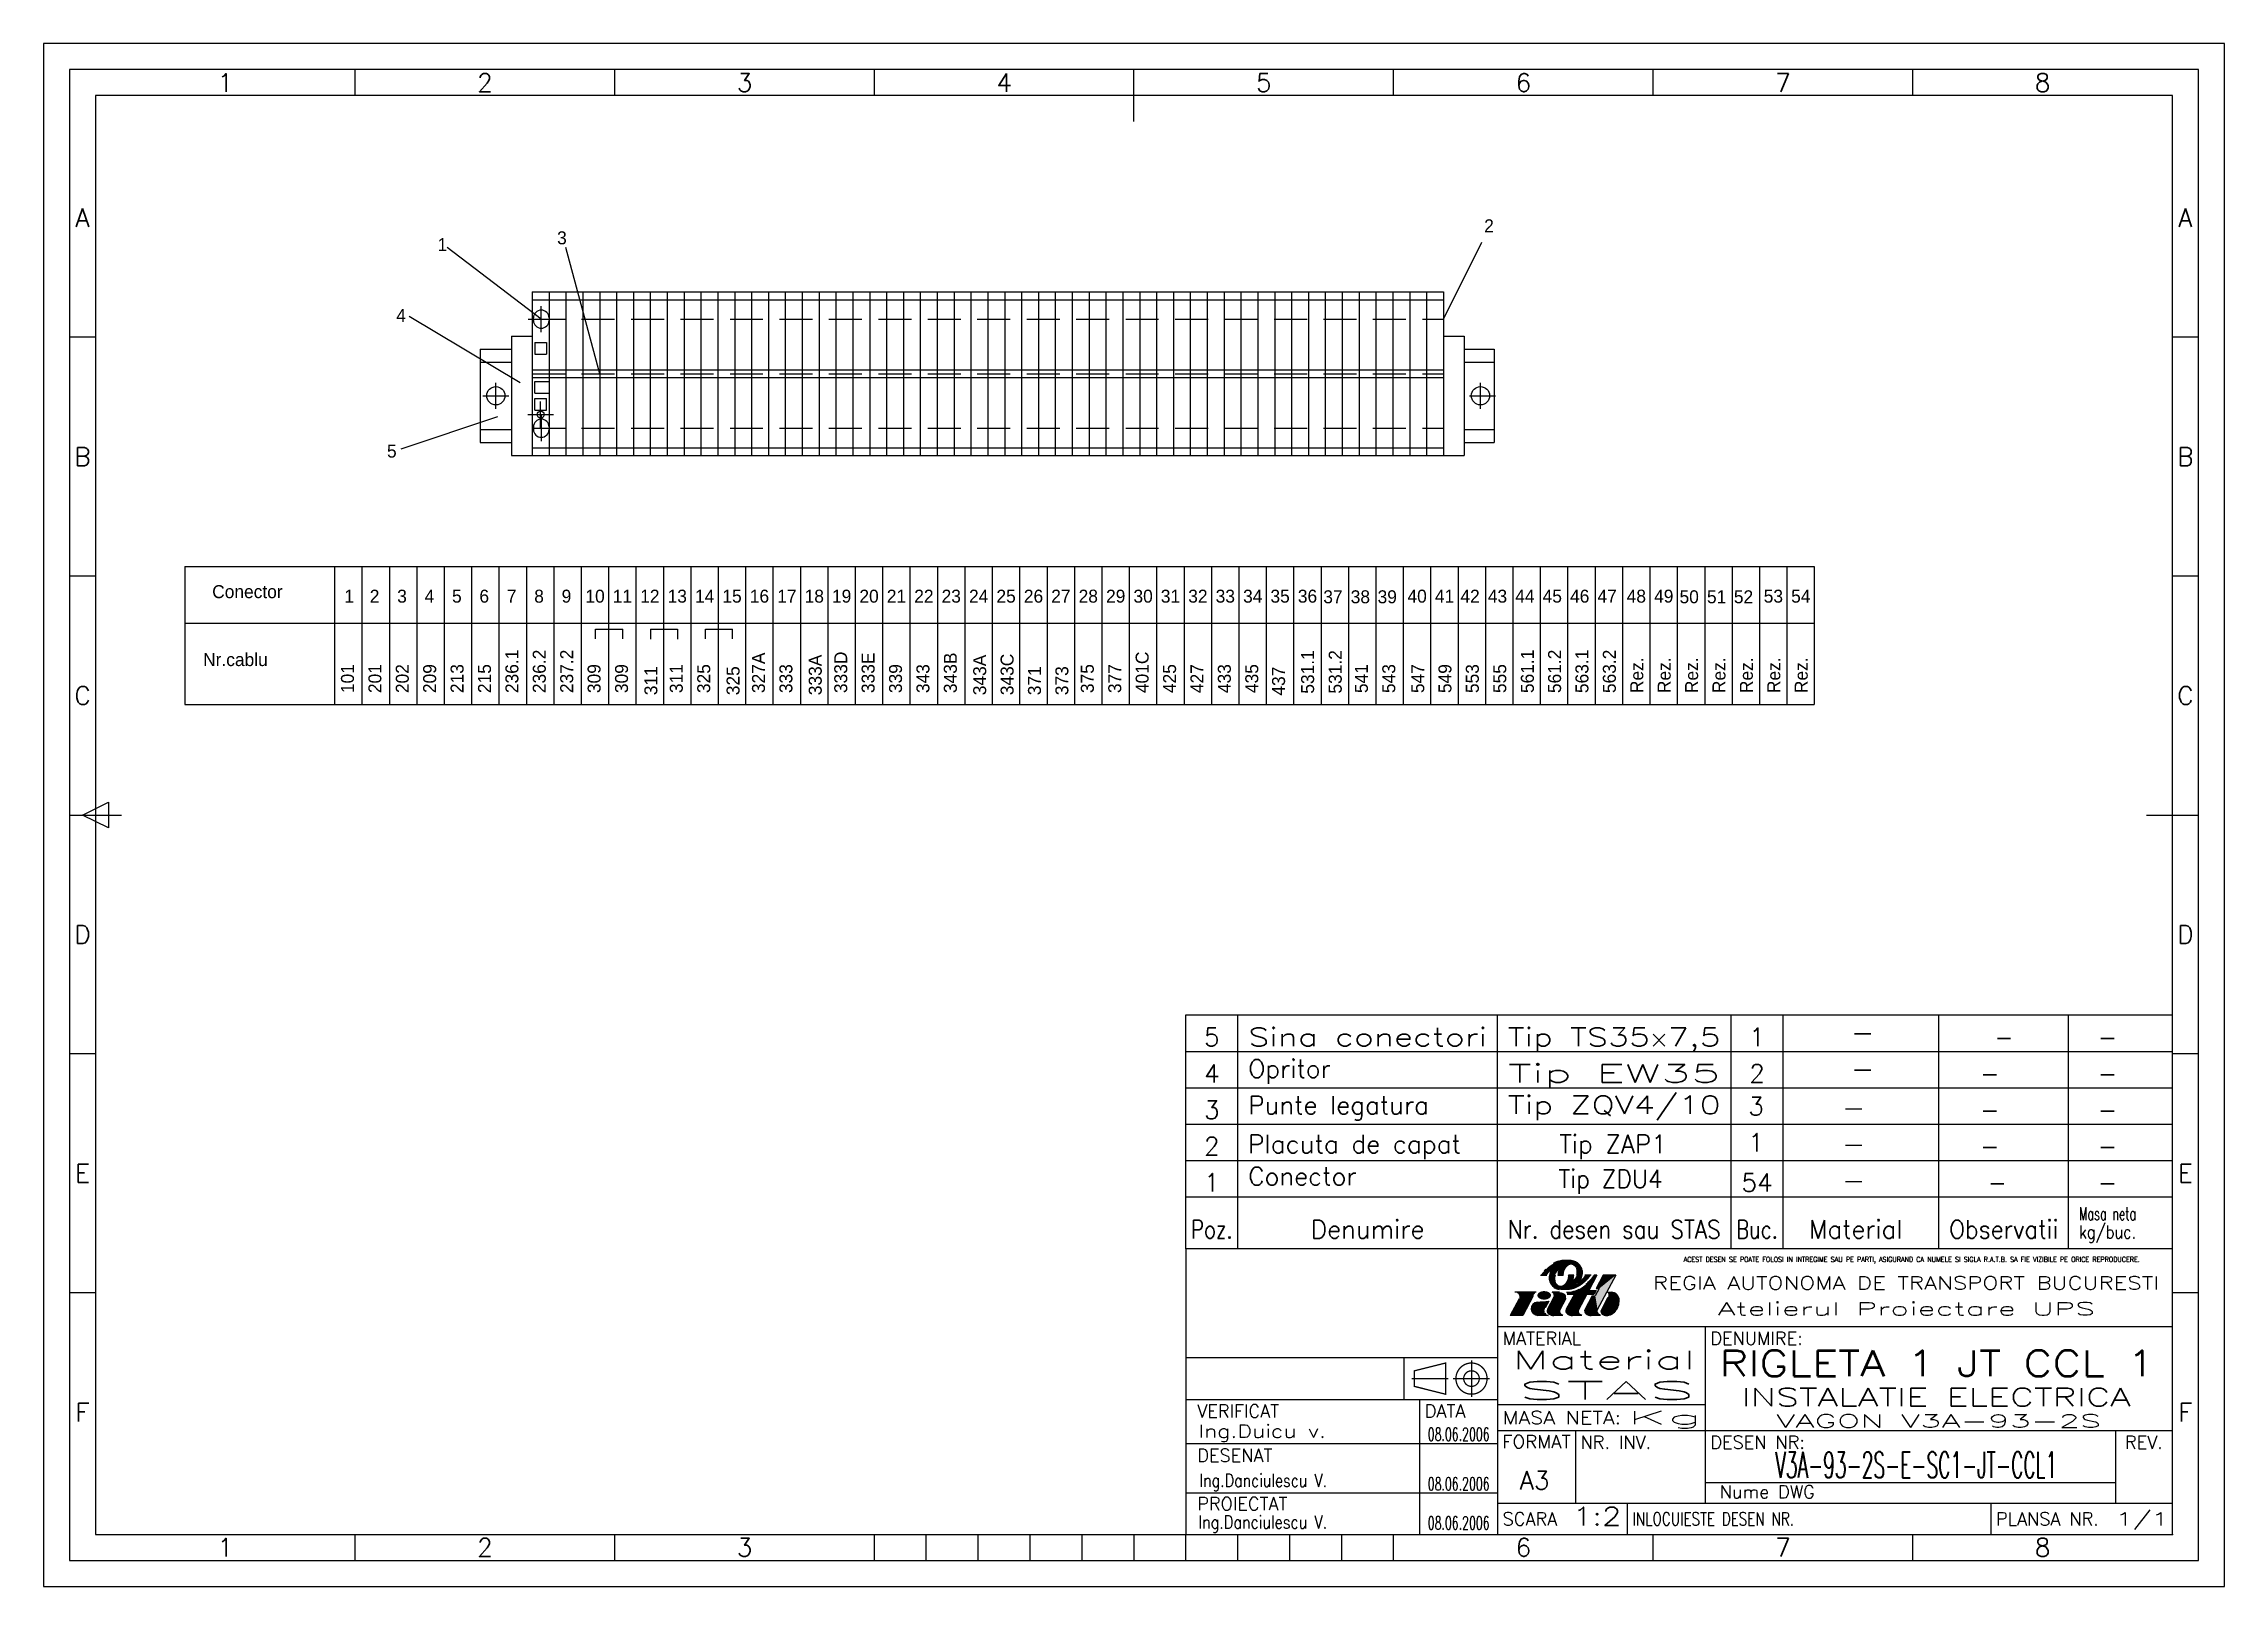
# Model space of a CAD drawing. Header units: millimetres. Extents: x 46 to 466, y 13 to 310.
import ezdxf
from ezdxf.enums import TextEntityAlignment as Align

# ---------------------------------------------------------------- set-up
doc = ezdxf.new("R2010")
doc.units = ezdxf.units.MM
doc.linetypes.add('DASHED2', pattern=[9.525, 6.35, -3.175])
doc.layers.add('LIN_GR', color=3, linetype='Continuous')
doc.layers.add('LIN_SUB', color=7, linetype='Continuous')
doc.styles.add('ISO', font='SIMPLEX.SHX')
doc.styles.add('ISOCP', font='SIMPLEX.SHX')
doc.styles.add('ROMANC', font='romanc')

# ---------------------------------------------------------------- blocks, each defined once
blk = doc.blocks.new('ind3_12')
at = {"color": 70}
for p, q in [((0, 55), (-190, 55)), ((-190, 55), (-190, 0)), ((-130, 55), (-130, 0)), ((-130, 40), (0, 40)), ((-190, 26), (-130, 26))]:
    blk.add_line(p, q, dxfattribs=at)
at = {"color": 40}
for p, q in [((-122.56, 46.63), (-126.68, 46.63)), ((-121.71, 49.9), (-120.46, 49.9)), ((-118.05, 46.63), (-119.46, 46.63)), ((-118.34, 49.9), (-117.36, 49.9)), ((-115.18, 46.28), (-116.74, 43.36)), ((-116.7, 46.63), (-116.29, 46.65)), ((-116.6, 46.28), (-115.18, 46.28)), ((-115.31, 49.9), (-116.29, 49.9)), ((-116.29, 46.65), (-115.69, 46.73)), ((-115.69, 46.73), (-115.27, 46.82)), ((-115.27, 46.82), (-114.78, 46.97)), ((-114.78, 46.97), (-114.27, 47.24)), ((-112.77, 46.28), (-114.38, 43.26)), ((-111.94, 49.9), (-113.19, 49.9)), ((-112.95, 48.16), (-112.68, 48.4)), ((-112.77, 46.28), (-111.36, 46.28)), ((-112.68, 48.4), (-112.61, 48.47)), ((-110.84, 49.9), (-112.41, 46.97)), ((-112.41, 46.97), (-110.99, 46.97)), ((-110.84, 49.9), (-111.36, 49.9)), ((-110.99, 46.97), (-111.36, 46.28)), ((-110.41, 47.32), (-111.15, 45.93)), ((-109.64, 49.9), (-111.01, 47.32)), ((-111.01, 47.32), (-110.41, 47.32)), ((-107.23, 49.9), (-110.77, 43.26)), ((-107.23, 49.9), (-109.64, 49.9)), ((-108.78, 46.63), (-108.09, 46.63)), ((-125.82, 45.38), (-127.54, 42.15)), ((-125.13, 42.15), (-127.54, 42.15)), ((-123.11, 45.94), (-125.13, 42.15)), ((-120.23, 42.15), (-122.21, 42.15)), ((-120.12, 44.91), (-120.81, 43.6)), ((-119.12, 45.67), (-120.36, 43.36)), ((-117.39, 42.15), (-119.15, 42.15)), ((-116.85, 45.42), (-118, 43.26)), ((-117.39, 42.15), (-117.72, 42.33)), ((-113.77, 42.15), (-115.53, 42.15)), ((-113.77, 42.15), (-114.1, 42.33)), ((-111.75, 45.93), (-113.13, 43.36)), ((-110.16, 42.15), (-111.92, 42.15)), ((-111.75, 45.93), (-111.15, 45.93)), ((-110.16, 42.15), (-110.49, 42.33)), ((-108.74, 45.59), (-109.99, 43.26))]:
    blk.add_line(p, q, dxfattribs=at)
at = {"color": 240}
for p, q in [((-90, 40), (-90, 6)), ((-130, 34), (-190, 34)), ((-148, 34), (-148, 26)), ((-146.5, 30), (-139.5, 30)), ((-138.5, 30), (-131.5, 30)), ((-135, 33.5), (-135, 26.5)), ((-145, 26), (-145, 0)), ((-130, 25), (-90, 25)), ((-190, 17.5), (-130, 17.5)), ((-130, 20), (0, 20)), ((-115, 20), (-115, 6)), ((-11, 20), (-11, 6)), ((-90, 10), (-11, 10)), ((-190, 8), (-130, 8)), ((-130, 6), (0, 6)), ((-105, 6), (-105, 0)), ((-35, 6), (-35, 0))]:
    blk.add_line(p, q, dxfattribs=at)
at = {"color": 40}
for points in [[(-114.74, 49.9, 0.04888), (-114.64, 50.37, 0.067418), (-114.64, 50.71, 0.012512), (-114.71, 51.12, 0.046313), (-114.74, 51.23, 0.02866), (-114.83, 51.43, 0.04799), (-114.9, 51.53, 0.027533), (-115.01, 51.65, 0.02878), (-115.12, 51.74, 0.020408), (-115.27, 51.85, 0.028785), (-115.38, 51.91, 0.02307), (-115.48, 51.96, 0.025276), (-115.58, 51.99, 0.029587), (-115.69, 52.01, 0.0261), (-115.8, 52.02, 0.034106), (-115.93, 52.02, 0.03305), (-116.05, 52, 0.031407), (-116.17, 51.97, 0.027201), (-116.3, 51.91, 0.027571), (-116.45, 51.82, 0.032433), (-116.58, 51.73, 0.017982), (-116.7, 51.62, 0.025528), (-116.79, 51.53, 0.009898), (-116.89, 51.41, 0.014131), (-116.96, 51.31, 0.005952), (-117.02, 51.22, 0.007874), (-117.06, 51.15, 0.013516), (-117.13, 51.03, 0.012262), (-117.2, 50.9, 0.010996), (-117.25, 50.78, 0.020912), (-117.28, 50.71, 0.006638), (-117.28, 50.69, 0.003922), (-117.3, 50.64, 0.014081), (-117.33, 50.52, 0.011261), (-117.36, 50.37, 0.018498), (-117.36, 50.34, 0.00311), (-117.38, 50.18, 0.039527), (-117.38, 50.07, 0.0256), (-117.36, 49.9)], [(-113.68, 49.9, 0.047001), (-113.61, 50.39, 0.072657), (-113.64, 50.71, 0.024176), (-113.81, 51.3, 0.05712), (-113.92, 51.53, 0.02409), (-114.05, 51.71, 0.014395), (-114.28, 51.99, 0.046768), (-114.45, 52.15, 0.031027), (-114.74, 52.35)], [(-119.97, 49.9, 0.047001), (-120.05, 49.4, 0.072657), (-120.01, 49.08, 0.024176), (-119.84, 48.49, 0.05712), (-119.73, 48.26, 0.02409), (-119.6, 48.09, 0.014395), (-119.38, 47.81, 0.046768), (-119.2, 47.65, 0.031027), (-118.91, 47.44)], [(-118.91, 49.9, 0.04888), (-119.02, 49.43, 0.067418), (-119.01, 49.08, 0.012512), (-118.94, 48.67, 0.046313), (-118.91, 48.56, 0.02866), (-118.82, 48.37, 0.04799), (-118.75, 48.26, 0.027533), (-118.64, 48.15, 0.02878), (-118.53, 48.05, 0.020408), (-118.39, 47.95, 0.028785), (-118.28, 47.88, 0.02307), (-118.17, 47.84, 0.025276), (-118.07, 47.8, 0.029587), (-117.97, 47.78, 0.0261), (-117.85, 47.77, 0.034106), (-117.73, 47.77, 0.03305), (-117.6, 47.79, 0.031407), (-117.48, 47.83, 0.027201), (-117.36, 47.88, 0.027571), (-117.2, 47.97, 0.032433), (-117.07, 48.06, 0.017982), (-116.95, 48.18, 0.025528), (-116.87, 48.26, 0.009898), (-116.76, 48.39, 0.014131), (-116.7, 48.48, 0.005952), (-116.63, 48.57, 0.007874), (-116.59, 48.64, 0.013516), (-116.52, 48.76, 0.012262), (-116.45, 48.9, 0.010996), (-116.4, 49.02, 0.020912), (-116.38, 49.08, 0.006638), (-116.37, 49.11, 0.003922), (-116.35, 49.16, 0.014081), (-116.32, 49.28, 0.011261), (-116.29, 49.42, 0.018498), (-116.29, 49.45, 0.00311), (-116.27, 49.61, 0.039527), (-116.27, 49.73, 0.0256), (-116.29, 49.9)]]:
    blk.add_lwpolyline(points, format="xyb", dxfattribs=at)
at = {"color": 40, "flags": 128}
blk.add_lwpolyline([(-108.71, 42.18, 0.07519), (-108.1, 42.37, 0.103495), (-107.27, 43.01, 0.091904), (-106.74, 43.94, 0.085107), (-106.54, 45.08, 0.085107)], format="xyb", dxfattribs=at)
at = {"color": 240}
for points in [[(-146, 31.5, 0.25, 0.25, 0), (-140, 33, 0.25, 0.25, 0), (-140, 27, 0.25, 0.25, 0), (-146, 28.5, 0.25, 0.25, 0)], [(-135, 31.5, 0.25, 0.25, 1), (-135, 28.5, 0.25, 0.25, 1)]]:
    blk.add_lwpolyline(points, format="xyseb", close=True, dxfattribs=at)
blk.add_lwpolyline([(-135, 33, 0.25, 0.25, 1), (-135, 27, 0.25, 0.25, 1), (-135, 33, 0.25, 0.25, 1)], format="xyseb", dxfattribs=at)
at = {"color": 40}
for centre, radius, start, end in [((-96.55, 26.7), 34.29, 134.6817, 135.4865), ((-117.71, 49.53), 2.3, 144.0002, 170.76), ((-117.8, 49.83), 2.74, 113.911, 122.24), ((-115.81, 45.34), 7.65, 108.9325, 113.911), ((-115.07, 49.86), 3.27, 161.7905, 179.2848), ((-117.59, 50.52), 2.17, 96.8211, 108.9325), ((-116.41, 40.67), 12.1, 91.6964, 96.8211), ((-116.61, 47.25), 5.51, 78.6042, 91.6964), ((-116, 50.28), 2.42, 58.8019, 78.6042), ((-119.73, 46), 0.689, 331.9275, 66.4849), ((-117.66, 49.52), 2.42, 238.8019, 258.6042), ((-118.58, 49.94), 3.27, 341.7905, 359.2848), ((-115.94, 50.27), 2.3, 324.0002, 350.76), ((-145.94, 81.79), 47.13, 315, 315.973), ((-113.12, 49.86), 0.893, 316.8981, 318.6566), ((-115.09, 51.98), 4.23, 315.973, 321.3402), ((-122.28, 57.73), 13.43, 321.3402, 324.353), ((-108.09, 45.08), 1.55, 0, 90), ((-122.21, 43.44), 1.29, 94.5979, 270), ((-177.94, 750.15), 707.62, 274.50891, 274.68697), ((-120.23, 42.84), 0.689, 201.8729, 270), ((-119.75, 43.03), 0.689, 151.9275, 234.4615), ((-119.15, 43.87), 1.72, 234.4615, 270), ((-117.39, 42.94), 0.689, 151.9275, 241.9275), ((-116.14, 43.03), 0.689, 151.9275, 234.4615), ((-115.53, 43.87), 1.72, 234.4615, 270), ((-113.78, 42.94), 0.689, 151.9275, 241.9275), ((-112.52, 43.03), 0.689, 151.9275, 234.4615), ((-111.92, 43.87), 1.72, 234.4615, 270), ((-110.16, 42.94), 0.689, 151.9275, 241.9275), ((-109.38, 42.94), 0.689, 151.9275, 242.7821), ((-108.99, 43.7), 1.55, 242.7821, 280.2311)]:
    blk.add_arc(centre, radius, start, end, dxfattribs=at)
blk.add_point((0, 0))
for points in [[(-121.71, 49.9), (-120.46, 49.9), (-121.21, 50.52), (-120.18, 50.33)], [(-121.21, 50.52), (-120.18, 50.33), (-120.72, 51.03), (-119.93, 50.59)], [(-120.72, 51.03), (-119.93, 50.59), (-120.22, 51.49), (-119.57, 50.88)], [(-120.22, 51.49), (-119.57, 50.88), (-119.6, 51.93), (-118.18, 50.88)], [(-119.84, 50.38), (-118.6, 50.45), (-119.97, 49.9), (-118.91, 49.9)], [(-119.57, 50.88), (-118.18, 50.88), (-119.84, 50.38), (-118.6, 50.45)], [(-119.6, 51.93), (-118.18, 50.88), (-118.87, 52.35), (-118.18, 50.88)], [(-118.87, 52.35), (-118.18, 50.88), (-118.21, 52.6), (-118.18, 50.88)], [(-117.31, 50.61), (-118.27, 50.54), (-117.37, 50.27), (-118.32, 50.22)], [(-117.09, 51.1), (-118.18, 50.88), (-117.31, 50.61), (-118.27, 50.54)], [(-118.21, 52.6), (-118.18, 50.88), (-117.81, 52.68), (-118.18, 50.88)], [(-116.87, 52.76), (-118.18, 50.88), (-116.31, 52.75), (-118.18, 50.88)], [(-117.81, 52.68), (-118.18, 50.88), (-116.87, 52.76), (-118.18, 50.88)], [(-116.08, 51.99), (-116.31, 52.75), (-116.62, 51.7), (-118.18, 50.88)], [(-116.62, 51.7), (-118.18, 50.88), (-117.09, 51.1), (-118.18, 50.88)], [(-115.84, 51.99), (-116.08, 51.99), (-116.32, 51.86)], [(-116.31, 52.75), (-115.41, 52.63), (-115.84, 52.71)], [(-115.54, 51.98), (-115.41, 52.63), (-116.08, 51.99), (-116.31, 52.75)], [(-115.84, 51.99), (-115.54, 51.98), (-115.91, 51.97), (-115.51, 51.96)], [(-115.73, 51.96), (-115.33, 51.85), (-115.51, 51.96)], [(-115.09, 51.72), (-114.87, 52.42), (-115.54, 51.98), (-115.41, 52.63)], [(-115.41, 52.63), (-114.87, 52.42), (-115.11, 52.53)], [(-114.87, 51.48), (-114.18, 51.87), (-115.09, 51.72), (-114.87, 52.42)], [(-114.87, 52.42), (-114.18, 51.87), (-114.48, 52.17)], [(-114.68, 50.99), (-113.86, 51.41), (-114.87, 51.48), (-114.18, 51.87)], [(-114.63, 50.55), (-113.67, 50.85), (-114.68, 50.99), (-113.86, 51.41)], [(-114.65, 50.25), (-113.62, 50.26), (-114.63, 50.55), (-113.67, 50.85)], [(-113.67, 50.85), (-113.62, 50.26), (-113.61, 50.56)], [(-126.68, 46.63), (-122.56, 46.63), (-126.26, 46.53), (-122.84, 46.34)], [(-126.26, 46.53), (-122.84, 46.34), (-125.96, 46.29), (-123.05, 46.05)], [(-123.05, 46.05), (-125.96, 46.29), (-123.11, 45.94), (-125.77, 45.87)], [(-122.2, 46.34), (-122.22, 45.73), (-122.28, 46.18), (-122.28, 45.84)], [(-122.07, 46.5), (-122.04, 45.53), (-122.2, 46.34), (-122.22, 45.73)], [(-121.94, 46.59), (-121.9, 45.43), (-122.07, 46.5), (-122.04, 45.53)], [(-121.78, 46.68), (-121.71, 45.34), (-121.94, 46.59), (-121.9, 45.43)], [(-121.62, 46.75), (-121.56, 45.28), (-121.78, 46.68), (-121.71, 45.34)], [(-121.46, 46.79), (-121.43, 45.25), (-121.62, 46.75), (-121.56, 45.28)], [(-121.33, 46.82), (-121.31, 45.23), (-121.46, 46.79), (-121.43, 45.25)], [(-121.21, 46.83), (-121.2, 45.22), (-121.33, 46.82), (-121.31, 45.23)], [(-121.21, 46.83), (-121.1, 46.84), (-121.09, 45.21)], [(-121.09, 45.21), (-120.9, 45.21), (-121.21, 46.83), (-121.2, 45.22)], [(-121.1, 46.84), (-120.91, 46.84), (-121.09, 45.21), (-120.9, 45.21)], [(-120.9, 45.21), (-120.91, 46.84), (-120.81, 45.22), (-120.81, 46.83)], [(-120.81, 45.22), (-120.81, 46.83), (-120.68, 45.23), (-120.69, 46.82)], [(-120.68, 45.23), (-120.69, 46.82), (-120.56, 45.25), (-120.55, 46.79)], [(-120.56, 45.25), (-120.55, 46.79), (-120.42, 45.29), (-120.43, 46.76)], [(-120.42, 45.29), (-120.43, 46.76), (-120.27, 45.34), (-120.27, 46.7)], [(-120.27, 45.34), (-120.27, 46.7), (-120.14, 45.41), (-120.13, 46.63)], [(-120.14, 45.41), (-120.13, 46.63), (-119.97, 45.52), (-119.99, 46.54)], [(-119.97, 49.9), (-118.91, 49.9), (-120.05, 49.4), (-119, 49.53)], [(-120.05, 49.4), (-119, 49.53), (-119.94, 48.79), (-119, 49.02)], [(-120.05, 49.4), (-119.94, 48.79), (-120.04, 49.24)], [(-120.04, 49.24), (-119.94, 48.79), (-120.03, 49.13)], [(-119.97, 45.52), (-119.99, 46.54), (-119.84, 45.65), (-119.88, 46.44)], [(-119.94, 48.79), (-119, 49.02), (-119.72, 48.25), (-118.92, 48.6)], [(-119.84, 45.65), (-119.88, 46.44), (-119.74, 45.8), (-119.77, 46.3)], [(-119.74, 45.8), (-119.77, 46.3), (-119.71, 45.9), (-119.72, 46.2)], [(-119.72, 48.25), (-118.92, 48.6), (-119.33, 47.76), (-118.75, 48.27)], [(-119.72, 46.2), (-119.71, 45.9), (-119.7, 46.13), (-119.69, 46.02)], [(-119.46, 46.63), (-118.05, 46.63), (-119.08, 46.21), (-117.05, 46.31)], [(-119.33, 47.76), (-118.75, 48.27), (-118.77, 47.37), (-118.43, 47.98)], [(-119.25, 46.4), (-119.09, 46.04), (-119.08, 46.21)], [(-119.08, 46.21), (-117.05, 46.31), (-119.12, 45.67), (-116.78, 45.9)], [(-118.77, 47.37), (-118.43, 47.98), (-118.32, 47.19), (-118.12, 47.82)], [(-117.37, 50.27), (-118.32, 50.22), (-117.36, 49.9), (-118.34, 49.9)], [(-118.32, 47.19), (-118.12, 47.82), (-117.71, 47.07), (-117.72, 47.77)], [(-118.05, 46.63), (-117.05, 46.31), (-117.7, 46.59), (-117.41, 46.5)], [(-117.71, 47.07), (-117.72, 47.77), (-117.14, 47.03), (-117.33, 47.9)], [(-117.14, 47.03), (-117.33, 47.9), (-116.45, 47.06), (-117.04, 48.09)], [(-117.05, 46.31), (-116.78, 45.9), (-116.88, 46.12)], [(-116.45, 47.06), (-117.04, 48.09), (-115.94, 47.1), (-116.74, 48.42)], [(-116.7, 48.48), (-115.12, 47.31), (-116.74, 48.42)], [(-116.7, 48.48), (-116.7, 48.48), (-116.74, 48.42)], [(-115.94, 47.1), (-116.74, 48.42), (-115.12, 47.31), (-116.74, 48.42)], [(-115.18, 46.28), (-112.77, 46.28), (-116.74, 43.36), (-114.38, 43.26)], [(-116.45, 48.9), (-115.12, 47.31), (-116.7, 48.48)], [(-116.22, 46.66), (-116.7, 46.63), (-116.6, 46.28)], [(-116.6, 46.28), (-111.36, 46.28), (-116.22, 46.66), (-112.41, 46.97)], [(-116.4, 49.03), (-115.48, 48.92), (-116.45, 48.9), (-115.12, 47.31)], [(-116.29, 49.44), (-115.35, 49.44), (-116.4, 49.03), (-115.48, 48.92)], [(-116.29, 49.9), (-115.31, 49.9), (-116.29, 49.44), (-115.35, 49.44)], [(-116.22, 46.66), (-115.25, 46.82), (-115, 46.76)], [(-115.48, 48.92), (-114.09, 48.92), (-115.01, 49.4), (-113.85, 49.33)], [(-115.48, 48.92), (-114.59, 48.13), (-115.12, 47.31)], [(-115.48, 48.92), (-114.09, 48.92), (-114.18, 47.78), (-115.12, 47.31)], [(-115.25, 46.82), (-114.79, 46.97), (-115, 46.76)], [(-115.01, 49.4), (-113.85, 49.33), (-114.75, 49.87), (-113.72, 49.72)], [(-115, 46.76), (-115, 46.76), (-114.79, 46.97), (-114.45, 46.8)], [(-114.35, 47.19), (-112.41, 46.97), (-114.79, 46.97), (-114.45, 46.8)], [(-114.75, 49.87), (-113.72, 49.72), (-114.65, 50.25), (-113.62, 50.26)], [(-114.09, 48.92), (-114.18, 47.78), (-114.59, 48.13)], [(-113.9, 47.46), (-112.41, 46.97), (-114.35, 47.19), (-112.41, 46.97)], [(-114.09, 48.92), (-113.61, 48.17), (-114.18, 47.78)], [(-113.69, 49.23), (-112.95, 48.75), (-114.09, 48.92), (-113.61, 48.17)], [(-113.49, 47.75), (-113.9, 47.46), (-112.41, 46.97)], [(-113.4, 49.55), (-112.44, 49.28), (-113.69, 49.23), (-112.95, 48.75)], [(-113.03, 48.1), (-112.41, 46.97), (-113.49, 47.75), (-112.41, 46.97)], [(-113.19, 49.9), (-111.94, 49.9), (-113.4, 49.55), (-112.44, 49.28)], [(-112.65, 48.42), (-112.41, 46.97), (-113.03, 48.1), (-112.41, 46.97)], [(-112.22, 48.86), (-112.41, 46.97), (-112.65, 48.42), (-112.41, 46.97)], [(-111.36, 49.9), (-110.84, 49.9), (-111.76, 49.37), (-112.41, 46.97)], [(-111.76, 49.37), (-112.41, 46.97), (-112.22, 48.86), (-112.41, 46.97)], [(-112.41, 46.97), (-110.99, 46.97), (-111.36, 46.28)], [(-110.41, 47.32), (-107.23, 49.9), (-111.15, 45.93), (-110.73, 43.34)], [(-109.64, 49.9), (-107.23, 49.9), (-111.01, 47.32), (-110.41, 47.32)], [(-108.78, 46.63), (-108.43, 46.63), (-108.69, 46.43), (-108.49, 46.44)], [(-108.74, 45.59), (-108.09, 46.63), (-108.66, 45.8)], [(-108.74, 45.59), (-106.98, 46.16), (-108.09, 46.63)], [(-108.69, 46.43), (-108.49, 46.44), (-108.64, 46.23), (-108.56, 46.21)], [(-108.43, 46.63), (-108.63, 46.02), (-108.09, 46.63), (-108.66, 45.8)], [(-108.66, 45.8), (-108.66, 45.8), (-108.43, 46.63), (-108.63, 46.02)], [(-108.64, 46.23), (-108.56, 46.21), (-108.63, 46.02)], [(-108.09, 46.63), (-106.98, 46.16), (-107.61, 46.55), (-107.23, 46.37)], [(-125.82, 45.38), (-123.11, 45.94), (-127.54, 42.15), (-125.13, 42.15)], [(-125.76, 45.63), (-123.11, 45.94), (-125.82, 45.38)], [(-125.77, 45.87), (-123.11, 45.94), (-125.76, 45.63), (-123.11, 45.94)], [(-123.17, 44.3), (-120.81, 43.6), (-123.49, 43.38), (-120.95, 43.16)], [(-123.17, 44.3), (-123.49, 43.38), (-123.29, 44.14), (-123.45, 43.79)], [(-123.49, 43.38), (-120.95, 43.16), (-123.49, 43.38), (-120.87, 42.58)], [(-123.49, 43.38), (-123.1, 42.51), (-123.42, 43), (-123.25, 42.69)], [(-123.49, 43.38), (-120.87, 42.58), (-123.1, 42.51), (-120.62, 42.27)], [(-122.31, 44.73), (-120.12, 44.91), (-123.17, 44.3), (-120.81, 43.6)], [(-122.31, 44.73), (-123.17, 44.3), (-122.7, 44.64), (-123.04, 44.43)], [(-123.1, 42.51), (-122.21, 42.15), (-122.93, 42.37), (-122.61, 42.22)], [(-123.1, 42.51), (-120.62, 42.27), (-122.21, 42.15), (-120.23, 42.15)], [(-122.28, 46.18), (-122.28, 45.84), (-122.31, 46.03)], [(-120.42, 42.88), (-120.36, 43.36), (-120.43, 43.1)], [(-120.36, 43.36), (-116.85, 45.42), (-120.42, 42.88), (-118, 43.26)], [(-120.42, 42.88), (-118, 43.26), (-120.15, 42.47), (-118.06, 42.75)], [(-120.15, 42.47), (-120.42, 42.88), (-120.32, 42.64)], [(-119.12, 45.67), (-116.78, 45.9), (-120.36, 43.36), (-116.85, 45.42)], [(-120.15, 42.47), (-118.06, 42.75), (-119.15, 42.15), (-117.72, 42.33)], [(-119.15, 42.15), (-120.15, 42.47), (-119.72, 42.25)], [(-119.15, 42.15), (-117.72, 42.33), (-117.39, 42.15)], [(-118.02, 43.03), (-117.9, 42.55), (-118.06, 42.75)], [(-116.78, 45.9), (-116.85, 45.42), (-116.77, 45.67)], [(-116.74, 43.36), (-116.81, 42.88), (-116.82, 43.14)], [(-116.74, 43.36), (-114.38, 43.26), (-116.81, 42.88), (-114.44, 42.75)], [(-116.52, 42.46), (-116.81, 42.88), (-116.71, 42.66)], [(-116.81, 42.88), (-114.44, 42.75), (-116.52, 42.46), (-114.12, 42.34)], [(-115.53, 42.15), (-116.54, 42.47), (-116.1, 42.25)], [(-116.52, 42.46), (-114.12, 42.34), (-115.53, 42.15), (-113.77, 42.15)], [(-114.42, 42.94), (-114.29, 42.55), (-114.44, 42.75)], [(-114.36, 43.31), (-114.4, 43.15), (-114.38, 43.26)], [(-113.13, 43.36), (-113.19, 42.89), (-113.2, 43.13)], [(-113.13, 43.36), (-110.77, 43.26), (-113.19, 42.89)], [(-113.19, 42.89), (-110.77, 43.26), (-110.82, 42.72)], [(-112.92, 42.47), (-113.19, 42.89), (-113.1, 42.66)], [(-113.19, 42.89), (-110.82, 42.72), (-112.92, 42.47)], [(-111.75, 45.93), (-111.15, 45.93), (-113.13, 43.36), (-110.77, 43.26)], [(-112.92, 42.47), (-110.82, 42.72), (-111.92, 42.15)], [(-111.92, 42.15), (-112.92, 42.47), (-112.49, 42.25)], [(-110.82, 42.72), (-111.92, 42.15), (-110.49, 42.33)], [(-110.49, 42.33), (-110.16, 42.15), (-111.92, 42.15)], [(-111.15, 45.93), (-110.77, 43.26), (-110.73, 43.34)], [(-110.8, 42.98), (-110.66, 42.53), (-110.82, 42.72)], [(-110.73, 43.34), (-110.78, 43.14), (-110.77, 43.26)], [(-109.99, 43.26), (-110.04, 42.73), (-110.07, 42.99)], [(-110.04, 42.73), (-109.99, 43.26), (-109.7, 42.32)], [(-109.7, 42.32), (-110.04, 42.73), (-109.91, 42.5)], [(-109.99, 43.26), (-108.74, 45.59), (-106.74, 43.94)], [(-109.99, 43.26), (-107.27, 43.01), (-106.74, 43.94)], [(-109.99, 43.26), (-108.1, 42.37), (-107.27, 43.01)], [(-109.99, 43.26), (-108.71, 42.18), (-108.1, 42.37)], [(-109.99, 43.26), (-109.7, 42.32), (-108.71, 42.18)], [(-108.71, 42.18), (-109.7, 42.32), (-109.23, 42.17)], [(-109.7, 42.32), (-109.7, 42.32), (-108.71, 42.18)], [(-108.74, 45.59), (-106.54, 45.08), (-106.98, 46.16)], [(-108.74, 45.59), (-106.74, 43.94), (-106.54, 45.08)], [(-107.27, 43.01), (-108.1, 42.37), (-107.66, 42.64)], [(-106.74, 43.94), (-107.27, 43.01), (-106.96, 43.45)], [(-106.98, 46.16), (-106.54, 45.08), (-106.83, 45.98), (-106.62, 45.57)], [(-106.54, 45.08), (-106.74, 43.94), (-106.59, 44.51)]]:
    blk.add_solid(points, dxfattribs=at)
at = {"color": 40, "style": 'ISO', "width": 0.77078}
blk.add_text('ACEST DESEN SE POATE FOLOSI IN INTREGIME SAU PE PARTI, ASIGURAND CA NUMELE SI SIGLA R.A.T.B. SA FIE VIZIBILE PE ORICE REPRODUCERE.', height=1, dxfattribs=at).set_placement((-94.13, 52.45), (-6.3, 52.45), align=Align.FIT)
at = {"color": 240}
for s, style, width, p, p2 in [('REGIA AUTONOMA DE TRANSPORT BUCURESTI', 'ROMANC', 1.063101, (-100.04, 47.17), (-2.58, 47.17)), ('Atelierul Proiectare UPS', 'ROMANC', 1.425107, (-87.65, 42.18), (-14.86, 42.18)), ('MASA NETA:', 'ISO', 1.009422, (-129, 21.25), (-106.17, 21.25)), ('FORMAT', 'ISO', 0.917397, (-129.11, 16.61), (-115.89, 16.61)), ('INLOCUIESTE DESEN NR.', 'ISO', 0.687691, (-104, 1.75), (-72.89, 1.75))]:
    blk.add_text(s, height=2.5, dxfattribs=dict(at, style=style, width=width)).set_placement(p, p2, align=Align.FIT)
at = {"color": 240, "style": 'ISO'}
for s, p in [('MATERIAL', (-129, 36.5)), ('DENUMIRE:', (-89, 36.5)), ('VERIFICAT', (-187.81, 22.5)), ('DATA', (-144, 22.5)), ('NR. INV.', (-114, 16.5)), ('DESEN NR:', (-89, 16.5)), ('DESENAT', (-187.81, 13.97)), ('PROIECTAT', (-187.81, 4.66)), ('SCARA', (-129, 1.75)), ('PLANSA NR.', (-34, 1.75))]:
    blk.add_text(s, height=2.5, dxfattribs=at).set_placement(p)
blk.add_text('REV.', height=2.5, dxfattribs=at).set_placement((-5.5, 17.75), align=Align.MIDDLE)
at = {"color": 50, "style": 'ISO'}
for tag, height, width, p, p2 in [('MATERIAL', 3.5, 1.837708, (-127.1, 31.84), (-91.87, 31.84)), ('STAS_MATERIAL', 3.5, 2.784754, (-126.09, 25.95), (-91.75, 25.95)), ('ANSAMBLU', 3.5, 2.48631, (-83.01, 24.67), (-8.01, 24.67)), ('VERIFICAT', 2.5, 0.86708, (-187.61, 18.63), (-163.04, 18.63)), ('DESENAT', 2.5, 1.026691, (-187.39, 9.14), (-162.83, 9.14)), ('SCARA', 3.5, 1.565143, (-115.5, 1.75), (-106.11, 1.75)), ('PROIECTAT', 2.5, 1.037581, (-187.61, 1.12), (-162.78, 1.12))]:
    blk.add_attdef(tag, text='', height=height, dxfattribs=dict(at, width=width)).set_placement(p, p2, align=Align.FIT)
at = {"color": 70, "style": 'ISO'}
for tag, width, p, p2 in [('DENUMIRE_DESEN', 1.844561, (-87.29, 30.44), (-3.41, 30.44)), ('NUMAR_DESEN', 1.112195, (-76.49, 10.87), (-22.2, 10.87))]:
    blk.add_attdef(tag, text='', height=5, dxfattribs=dict(at, width=width)).set_placement(p, p2, align=Align.FIT)
at = {"color": 240, "style": 'ISO'}
for tag, width, p, p2 in [('MASA', 3.701178, (-105.03, 21.25), (-90.49, 21.25)), ('SUBANSAMBLU', 3.628523, (-76.35, 20.58), (-13.71, 20.58)), ('DATA', 0.588678, (-143.42, 18.04), (-131.51, 18.04)), ('DATA', 0.588678, (-143.42, 8.49), (-131.51, 8.49)), ('PLANSA', 1.983142, (-10.91, 1.75), (-0.76, 1.75)), ('DATA', 0.588678, (-143.42, 0.97), (-131.51, 0.97))]:
    blk.add_attdef(tag, text='', height=2.5, dxfattribs=dict(at, width=width)).set_placement(p, p2, align=Align.FIT)
at = {"color": 50, "style": 'ISO'}
blk.add_attdef('FORMAT', text='', height=3.5, dxfattribs=at).set_placement((-122.83, 8.67), align=Align.CENTER)
at = {"color": 240, "style": 'ISO'}
blk.add_attdef('NUME_DWG', (-87.2, 6.95), '', height=2.5, dxfattribs=at)

msp = doc.modelspace()

# ---------------------------------------------------------------- linework, layer by layer
at = {"color": 70}
for p, q in [((105.84, 300.37), (105.84, 305.37)), ((155.84, 300.37), (155.84, 305.37)), ((205.84, 300.37), (205.84, 305.37)), ((255.84, 295.37), (255.84, 305.37)), ((305.84, 300.37), (305.84, 305.37)), ((355.84, 300.37), (355.84, 305.37)), ((405.84, 300.37), (405.84, 305.37)), ((55.84, 253.87), (50.84, 253.87)), ((460.84, 253.87), (455.84, 253.87)), ((55.84, 207.87), (50.84, 207.87)), ((460.84, 207.87), (455.84, 207.87)), ((53.34, 161.87), (58.34, 164.37)), ((58.34, 164.37), (58.34, 159.37)), ((50.84, 161.87), (60.84, 161.87)), ((58.34, 159.37), (53.34, 161.87)), ((450.84, 161.87), (460.84, 161.87)), ((55.84, 115.87), (50.84, 115.87)), ((460.84, 115.87), (455.84, 115.87)), ((55.84, 69.87), (50.84, 69.87)), ((460.84, 69.87), (455.84, 69.87)), ((105.84, 18.37), (105.84, 23.37)), ((155.84, 18.37), (155.84, 23.37)), ((205.84, 18.37), (205.84, 23.37)), ((215.84, 18.37), (215.84, 23.37)), ((225.84, 18.37), (225.84, 23.37)), ((235.84, 18.37), (235.84, 23.37)), ((245.84, 18.37), (245.84, 23.37)), ((255.84, 23.37), (255.84, 18.37)), ((265.84, 18.37), (265.84, 23.37)), ((275.84, 18.37), (275.84, 23.37)), ((285.84, 18.37), (285.84, 23.37)), ((295.84, 18.37), (295.84, 23.37)), ((305.84, 18.37), (305.84, 23.37)), ((355.84, 18.37), (355.84, 23.37)), ((405.84, 18.37), (405.84, 23.37)), ((205.84, 18.37), (305.84, 18.37))]:
    msp.add_line(p, q, dxfattribs=at)
at = {"color": 1}
for p, q in [((141.69, 257.33), (123.57, 271.14)), ((152.94, 246.83), (146.39, 271.14)), ((315.44, 257.33), (322.83, 272.12)), ((137.61, 245.09), (116.22, 257.81)), ((139.19, 257.33), (144.19, 257.33)), ((141.69, 254.83), (141.69, 259.83)), ((133.25, 238.52), (114.66, 232.31)), ((141.69, 238.83), (141.69, 233.83)), ((265.84, 123.37), (455.84, 123.37)), ((265.84, 116.37), (455.84, 116.37)), ((265.84, 109.37), (455.84, 109.37)), ((265.84, 102.37), (455.84, 102.37)), ((265.84, 95.37), (455.84, 95.37))]:
    msp.add_line(p, q, dxfattribs=at)
at = {"color": 2}
for p, q in [((139.94, 262.58), (315.44, 262.58)), ((139.94, 262.58), (139.94, 231.08)), ((139.94, 261.08), (315.44, 261.08)), ((143.19, 262.58), (143.19, 231.08)), ((146.44, 262.58), (146.44, 231.08)), ((149.69, 262.58), (149.69, 231.08)), ((152.94, 262.58), (152.94, 231.08)), ((156.19, 262.58), (156.19, 231.08)), ((159.44, 262.58), (159.44, 231.08)), ((162.69, 262.58), (162.69, 231.08)), ((165.94, 262.58), (165.94, 231.08)), ((169.19, 262.58), (169.19, 231.08)), ((172.44, 262.58), (172.44, 231.08)), ((175.69, 262.58), (175.69, 231.08)), ((178.94, 262.58), (178.94, 231.08)), ((182.19, 262.58), (182.19, 231.08)), ((185.44, 262.58), (185.44, 231.08)), ((188.69, 262.58), (188.69, 231.08)), ((191.94, 262.58), (191.94, 231.08)), ((195.19, 262.58), (195.19, 231.08)), ((198.44, 262.58), (198.44, 231.08)), ((201.69, 262.58), (201.69, 231.08)), ((204.94, 262.58), (204.94, 231.08)), ((208.19, 262.58), (208.19, 231.08)), ((211.44, 262.58), (211.44, 231.08)), ((214.69, 262.58), (214.69, 231.08)), ((217.94, 262.58), (217.94, 231.08)), ((221.19, 262.58), (221.19, 231.08)), ((224.44, 262.58), (224.44, 231.08)), ((227.69, 262.58), (227.69, 231.08)), ((230.94, 262.58), (230.94, 231.08)), ((234.19, 262.58), (234.19, 231.08)), ((237.44, 262.58), (237.44, 231.08)), ((240.69, 262.58), (240.69, 231.08)), ((243.94, 262.58), (243.94, 231.08)), ((247.19, 262.58), (247.19, 231.08)), ((250.44, 262.58), (250.44, 231.08)), ((253.69, 262.58), (253.69, 231.08)), ((256.94, 262.58), (256.94, 231.08)), ((260.19, 262.58), (260.19, 231.08)), ((263.44, 262.58), (263.44, 231.08)), ((266.69, 262.58), (266.69, 231.08)), ((269.94, 262.58), (269.94, 231.08)), ((273.19, 262.58), (273.19, 231.08)), ((276.44, 262.58), (276.44, 231.08)), ((279.69, 262.58), (279.69, 231.08)), ((282.94, 262.58), (282.94, 231.08)), ((286.19, 262.58), (286.19, 231.08)), ((289.44, 262.58), (289.44, 231.08)), ((292.69, 262.58), (292.69, 231.08)), ((295.94, 262.58), (295.94, 231.08)), ((299.19, 262.58), (299.19, 231.08)), ((302.44, 262.58), (302.44, 231.08)), ((305.69, 262.58), (305.69, 231.08)), ((308.94, 262.58), (308.94, 231.08)), ((312.19, 262.58), (312.19, 231.08)), ((315.44, 262.58), (315.44, 231.08)), ((140.19, 257.08), (140.19, 257.58)), ((135.94, 254.08), (135.94, 231.08)), ((135.94, 254.08), (139.94, 254.08)), ((140.44, 252.83), (142.69, 252.83)), ((140.44, 252.83), (140.44, 250.58)), ((142.69, 252.83), (142.69, 250.58)), ((315.44, 254.08), (319.44, 254.08)), ((319.44, 254.08), (319.44, 231.08)), ((129.94, 251.58), (129.94, 233.58)), ((129.94, 251.58), (135.94, 251.58)), ((129.94, 249.08), (135.94, 249.08)), ((140.44, 250.58), (142.69, 250.58)), ((319.44, 251.58), (325.19, 251.58)), ((319.44, 249.08), (325.19, 249.08)), ((325.19, 251.58), (325.19, 233.58)), ((139.94, 247.58), (315.44, 247.58)), ((139.94, 246.08), (315.44, 246.08)), ((140.44, 245.33), (143.19, 245.33)), ((140.44, 243.08), (143.19, 243.08)), ((140.44, 239.83), (140.44, 242.08)), ((140.44, 242.08), (142.69, 242.08)), ((140.44, 239.83), (142.69, 239.83)), ((142.69, 239.83), (142.69, 242.08)), ((129.94, 236.08), (135.94, 236.08)), ((140.19, 236.58), (140.19, 236.08)), ((319.44, 236.08), (325.19, 236.08)), ((129.94, 233.58), (135.94, 233.58)), ((135.94, 231.08), (315.44, 231.08)), ((139.94, 232.58), (315.44, 232.58)), ((315.44, 231.08), (319.44, 231.08)), ((319.44, 233.58), (325.19, 233.58)), ((73.07, 209.73), (386.86, 209.73)), ((73.07, 209.73), (73.07, 183.13)), ((101.87, 209.73), (101.87, 183.13)), ((107.15, 209.73), (107.15, 183.13)), ((112.43, 209.73), (112.43, 183.13)), ((117.71, 209.73), (117.71, 183.13)), ((122.98, 209.73), (122.98, 183.13)), ((128.26, 209.73), (128.26, 183.13)), ((133.54, 209.73), (133.54, 183.13)), ((138.82, 209.73), (138.82, 183.13)), ((144.09, 209.73), (144.09, 183.13)), ((149.37, 209.73), (149.37, 183.13)), ((154.65, 209.73), (154.65, 183.13)), ((159.93, 209.73), (159.93, 183.13)), ((165.2, 209.73), (165.2, 183.13)), ((170.48, 209.73), (170.48, 183.13)), ((175.76, 209.73), (175.76, 183.13)), ((181.04, 209.73), (181.04, 183.13)), ((186.31, 209.73), (186.31, 183.13)), ((191.59, 209.73), (191.59, 183.13)), ((196.87, 209.73), (196.87, 183.13)), ((202.15, 209.73), (202.15, 183.13)), ((207.42, 209.73), (207.42, 183.13)), ((212.7, 209.73), (212.7, 183.13)), ((217.98, 209.73), (217.98, 183.13)), ((223.26, 209.73), (223.26, 183.13)), ((228.53, 209.73), (228.53, 183.13)), ((233.81, 209.73), (233.81, 183.13)), ((239.09, 209.73), (239.09, 183.13)), ((244.37, 209.73), (244.37, 183.13)), ((249.64, 209.73), (249.64, 183.13)), ((254.92, 209.73), (254.92, 183.13)), ((260.2, 209.73), (260.2, 183.13)), ((265.48, 209.73), (265.48, 183.13)), ((270.75, 209.73), (270.75, 183.13)), ((276.03, 209.73), (276.03, 183.13)), ((281.31, 209.73), (281.31, 183.13)), ((286.59, 209.73), (286.59, 183.13)), ((291.86, 209.73), (291.86, 183.13)), ((297.14, 209.73), (297.14, 183.13)), ((302.42, 209.73), (302.42, 183.13)), ((307.7, 209.73), (307.7, 183.13)), ((312.97, 209.73), (312.97, 183.13)), ((318.25, 209.73), (318.25, 183.13)), ((323.53, 209.73), (323.53, 183.13)), ((328.81, 209.73), (328.81, 183.13)), ((334.08, 209.73), (334.08, 183.13)), ((339.36, 209.73), (339.36, 183.13)), ((344.64, 209.73), (344.64, 183.13)), ((349.92, 209.73), (349.92, 183.13)), ((355.2, 209.73), (355.2, 183.13)), ((360.47, 209.73), (360.47, 183.13)), ((365.75, 209.73), (365.75, 183.13)), ((371.03, 209.73), (371.03, 183.13)), ((376.31, 209.73), (376.31, 183.13)), ((381.58, 209.73), (381.58, 183.13)), ((386.86, 209.73), (386.86, 183.13)), ((73.07, 198.83), (386.86, 198.83)), ((152.14, 197.65), (157.37, 197.65)), ((152.14, 195.79), (152.14, 197.65)), ((157.37, 195.79), (157.37, 197.65)), ((162.7, 197.65), (167.93, 197.65)), ((162.7, 197.65), (162.7, 195.71)), ((167.93, 197.65), (167.93, 195.71)), ((173.29, 197.65), (178.53, 197.65)), ((173.29, 195.79), (173.29, 197.65)), ((178.53, 195.79), (178.53, 197.65)), ((73.07, 183.13), (386.86, 183.13))]:
    msp.add_line(p, q, dxfattribs=at)
at = {"color": 1, "linetype": 'DASHED2'}
for p, q in [((139.94, 257.33), (315.44, 257.33)), ((139.94, 246.83), (315.44, 246.83)), ((139.94, 236.33), (315.44, 236.33))]:
    msp.add_line(p, q, dxfattribs=at)
at = {"color": 1, "linetype": 'Continuous'}
for p, q in [((132.94, 240.08), (132.94, 245.08)), ((322.57, 240.08), (322.57, 245.08)), ((130.44, 242.58), (135.44, 242.58)), ((141.57, 236.46), (141.57, 241.46)), ((320.44, 242.58), (325.44, 242.58)), ((139.07, 238.96), (144.07, 238.96))]:
    msp.add_line(p, q, dxfattribs=at)
at = {"color": 2, "linetype": 'Continuous'}
msp.add_line((140.44, 243.08), (140.44, 245.33), dxfattribs=at)
at = {"color": 3}
for p, q in [((151.29, 246.83), (152.94, 246.83)), ((152.94, 246.83), (154.61, 246.83))]:
    msp.add_line(p, q, dxfattribs=at)
at = {"color": 240}
for points in [[(465.84, 310.37), (45.84, 310.37), (45.84, 13.37), (465.84, 13.37)], [(460.84, 305.37), (50.84, 305.37), (50.84, 18.37), (460.84, 18.37)]]:
    msp.add_lwpolyline(points, close=True, dxfattribs=at)
at = {"color": 70}
msp.add_lwpolyline([(455.84, 300.37), (55.84, 300.37), (55.84, 23.37), (455.84, 23.37)], close=True, dxfattribs=at)
at = {"color": 3}
for points in [[(265.84, 109.37), (265.84, 123.37)], [(275.84, 109.37), (275.84, 123.37)], [(325.84, 109.37), (325.84, 123.37)], [(370.84, 109.37), (370.84, 123.37)], [(380.84, 109.37), (380.84, 123.37)], [(410.84, 109.37), (410.84, 123.37)], [(435.84, 109.37), (435.84, 123.37)], [(265.84, 88.37), (265.84, 109.37)], [(275.84, 88.37), (275.84, 109.37)], [(325.84, 88.37), (325.84, 109.37)], [(370.84, 88.37), (370.84, 109.37)], [(380.84, 88.37), (380.84, 109.37)], [(410.84, 88.37), (410.84, 109.37)], [(435.84, 88.37), (435.84, 109.37)], [(265.84, 88.37), (455.84, 88.37)], [(265.84, 78.37), (265.84, 88.37)], [(275.84, 78.37), (275.84, 88.37)], [(325.84, 78.37), (325.84, 88.37)], [(370.84, 78.37), (370.84, 88.37)], [(380.84, 78.37), (380.84, 88.37)], [(410.84, 78.37), (410.84, 88.37)], [(435.84, 78.37), (435.84, 88.37)]]:
    msp.add_lwpolyline(points, dxfattribs=at)
at = {"color": 2}
for centre, radius in [((132.94, 242.58), 1.76), ((322.57, 242.58), 1.76), ((141.57, 238.96), 0.665)]:
    msp.add_circle(centre, radius, dxfattribs=at)
for centre, start, end in [((141.69, 257.58), 0, 180), ((141.69, 257.08), 180, 0), ((141.69, 236.58), 0, 180), ((141.69, 236.08), 180, 0)]:
    msp.add_arc(centre, 1.5, start, end, dxfattribs=at)

# ---------------------------------------------------------------- block references
at = {"color": 1}
ref = msp.add_blockref('ind3_12', (455.84, 23.37), dxfattribs=at)
ref.add_attrib('DENUMIRE_DESEN', 'RIGLETA 1 JT CCL 1', dxfattribs={"color": 70, "height": 5, "style": 'ISO', "width": 1.114909}).set_placement((368.55, 53.81), (452.43, 53.81), align=Align.FIT)
ref.add_attrib('ANSAMBLU', 'INSTALATIE ELECTRICA', dxfattribs={"color": 50, "height": 3.5, "style": 'ISO', "width": 1.27485}).set_placement((372.83, 48.05), (447.84, 48.05), align=Align.FIT)
ref.add_attrib('SUBANSAMBLU', 'VAGON V3A-93-2S', dxfattribs={"color": 240, "height": 2.5, "style": 'ISO', "width": 1.675592}).set_placement((379.49, 43.95), (442.13, 43.95), align=Align.FIT)
ref.add_attrib('NUMAR_DESEN', 'V3A-93-2S-E-SC1-JT-CCL1', dxfattribs={"color": 70, "height": 5, "style": 'ISO', "width": 0.483051}).set_placement((379.36, 34.24), (433.64, 34.24), align=Align.FIT)
ref.add_attrib('NUME_DWG', 'Nume DWG', (368.64, 30.32), dxfattribs={"color": 240, "height": 2.5, "style": 'ISO'})
ref.add_attrib('PLANSA', '1/1', dxfattribs={"color": 240, "height": 2.5, "style": 'ISO', "width": 1.983142}).set_placement((444.93, 25.12), (455.09, 25.12), align=Align.FIT)
ref.add_attrib('FORMAT', 'A3', dxfattribs={"color": 50, "height": 3.5, "style": 'ISO'}).set_placement((333.01, 32.04), align=Align.CENTER)
ref.add_attrib('SCARA', '1:2', dxfattribs={"color": 50, "height": 3.5, "style": 'ISO', "width": 1.252114}).set_placement((340.34, 25.12), (349.73, 25.12), align=Align.FIT)
ref.add_attrib('MATERIAL', 'Material', dxfattribs={"color": 50, "height": 3.5, "style": 'ISO', "width": 1.837708}).set_placement((328.75, 55.21), (363.97, 55.21), align=Align.FIT)
ref.add_attrib('STAS_MATERIAL', 'STAS', dxfattribs={"color": 50, "height": 3.5, "style": 'ISO', "width": 2.784754}).set_placement((329.75, 49.32), (364.09, 49.32), align=Align.FIT)
ref.add_attrib('MASA', 'Kg', dxfattribs={"color": 240, "height": 2.5, "style": 'ISO', "width": 3.701178}).set_placement((350.81, 44.62), (365.35, 44.62), align=Align.FIT)
ref.add_attrib('VERIFICAT', 'Ing.Duicu v.', dxfattribs={"color": 50, "height": 2.5, "style": 'ISO', "width": 1.159354}).set_placement((268.24, 42), (292.8, 42), align=Align.FIT)
ref.add_attrib('DATA', '08.06.2006', dxfattribs={"color": 240, "height": 2.5, "style": 'ISO', "width": 0.57847}).set_placement((312.42, 41.41), (324.33, 41.41), align=Align.FIT)
ref.add_attrib('DESENAT', 'Ing.Danciulescu V.', dxfattribs={"color": 50, "height": 2.5, "style": 'ISO', "width": 0.734395}).set_placement((268.45, 32.51), (293.02, 32.51), align=Align.FIT)
ref.add_attrib('DATA', '08.06.2006', dxfattribs={"color": 240, "height": 2.5, "style": 'ISO', "width": 0.57847}).set_placement((312.42, 31.86), (324.33, 31.86), align=Align.FIT)
ref.add_attrib('PROIECTAT', 'Ing.Danciulescu V.', dxfattribs={"color": 50, "height": 2.5, "style": 'ISO', "width": 0.742185}).set_placement((268.24, 24.49), (293.06, 24.49), align=Align.FIT)
ref.add_attrib('DATA', '08.06.2006', dxfattribs={"color": 240, "height": 2.5, "style": 'ISO', "width": 0.57847}).set_placement((312.42, 24.34), (324.33, 24.34), align=Align.FIT)

# ---------------------------------------------------------------- texts
at = {"color": 50}
for s, style, p in [('1', 'ISOCP', (80.84, 302.87)), ('2', 'ISO', (130.84, 302.87)), ('3', 'ISO', (180.84, 302.87)), ('4', 'ISO', (230.84, 302.87)), ('5', 'ISO', (280.84, 302.87)), ('6', 'ISO', (330.84, 302.87)), ('7', 'ISO', (380.84, 302.87)), ('8', 'ISO', (430.84, 302.87)), ('A', 'ISO', (53.34, 276.87)), ('A', 'ISO', (458.34, 276.87)), ('B', 'ISO', (53.34, 230.87)), ('B', 'ISO', (458.34, 230.87)), ('C', 'ISO', (53.34, 184.87)), ('C', 'ISO', (458.34, 184.87)), ('D', 'ISO', (53.34, 138.87)), ('D', 'ISO', (458.34, 138.87)), ('E', 'ISO', (53.34, 92.87)), ('E', 'ISO', (458.34, 92.87)), ('F', 'ISO', (53.34, 46.87)), ('F', 'ISO', (458.34, 46.87)), ('1', 'ISOCP', (80.84, 20.87)), ('2', 'ISO', (130.84, 20.87)), ('3', 'ISO', (180.84, 20.87)), ('6', 'ISO', (330.84, 20.87)), ('7', 'ISO', (380.84, 20.87)), ('8', 'ISO', (430.84, 20.87))]:
    msp.add_text(s, height=3.5, dxfattribs=dict(at, style=style)).set_placement(p, align=Align.MIDDLE)
at = {"color": 1}
for s, p in [('3', (144.74, 271.74)), ('2', (323.29, 274.05)), ('1', (121.72, 270.44)), ('4', (113.76, 256.8)), ('5', (111.97, 230.68))]:
    msp.add_text(s, height=2.5, dxfattribs=at).set_placement(p)
at = {"color": 2}
for s, p in [('Conector', (78.31, 203.62)), ('1', (103.77, 202.75)), ('2', (108.66, 202.75)), ('3', (113.94, 202.75)), ('4', (119.22, 202.75)), ('5', (124.5, 202.75)), ('6', (129.77, 202.75)), ('7', (135.05, 202.75)), ('8', (140.33, 202.75)), ('9', (145.61, 202.75)), ('10', (150.19, 202.75)), ('11', (155.46, 202.75)), ('12', (160.74, 202.75)), ('13', (166.02, 202.75)), ('14', (171.3, 202.75)), ('15', (176.57, 202.75)), ('16', (181.85, 202.75)), ('17', (187.13, 202.75)), ('18', (192.41, 202.75)), ('19', (197.68, 202.75)), ('20', (202.96, 202.75)), ('21', (208.24, 202.75)), ('22', (213.52, 202.75)), ('23', (218.79, 202.75)), ('24', (224.07, 202.75)), ('25', (229.35, 202.75)), ('26', (234.63, 202.75)), ('27', (239.9, 202.75)), ('28', (245.18, 202.75)), ('29', (250.46, 202.75)), ('30', (255.74, 202.75)), ('31', (261.01, 202.75)), ('32', (266.29, 202.75)), ('33', (271.57, 202.75)), ('34', (276.85, 202.75)), ('35', (282.12, 202.75)), ('36', (287.4, 202.75)), ('37', (292.3, 202.63)), ('38', (297.58, 202.63)), ('39', (302.76, 202.63)), ('40', (308.51, 202.75)), ('41', (313.79, 202.75)), ('42', (318.71, 202.75)), ('43', (323.99, 202.75)), ('44', (329.26, 202.75)), ('45', (334.54, 202.75)), ('46', (339.82, 202.75)), ('47', (345.1, 202.75)), ('48', (350.73, 202.75)), ('49', (356.01, 202.75)), ('50', (360.91, 202.63)), ('51', (366.19, 202.63)), ('52', (371.37, 202.63)), ('53', (377.12, 202.75)), ('54', (382.4, 202.75)), ('Nr.cablu', (76.56, 190.54))]:
    msp.add_text(s, height=2.5, dxfattribs=at).set_placement(p)
for s, p in [('236.1', (137.28, 185.34)), ('236.2', (142.55, 185.34)), ('237.2', (147.83, 185.34)), ('401C', (258.66, 185.34)), ('531.1', (290.53, 185.22)), ('531.2', (295.85, 185.24)), ('561.1', (332.85, 185.34)), ('561.2', (338.09, 185.34)), ('563.1', (343.36, 185.34)), ('563.2', (348.64, 185.34)), ('101', (105.61, 185.34)), ('201', (110.89, 185.34)), ('202', (116.17, 185.34)), ('209', (121.44, 185.34)), ('213', (126.72, 185.34)), ('215', (132, 185.34)), ('309', (153.11, 185.34)), ('309', (158.39, 185.34)), ('311', (164.04, 184.93)), ('311', (168.94, 185.34)), ('325', (174.22, 185.34)), ('325', (179.87, 184.93)), ('327A', (184.77, 185.34)), ('333', (190.05, 185.34)), ('333A', (195.7, 184.93)), ('333D', (200.61, 185.34)), ('333E', (205.88, 185.34)), ('339', (211.16, 185.34)), ('343', (216.44, 185.34)), ('343B', (221.72, 185.34)), ('343A', (227.37, 184.93)), ('343C', (232.65, 184.93)), ('371', (237.92, 184.93)), ('373', (243.2, 184.93)), ('375', (248.1, 185.34)), ('377', (253.38, 185.34)), ('425', (263.94, 185.34)), ('427', (269.22, 185.34)), ('433', (274.49, 185.34)), ('435', (279.77, 185.34)), ('437', (284.93, 184.85)), ('541', (300.88, 185.34)), ('543', (306.16, 185.34)), ('547', (311.74, 185.34)), ('549', (316.98, 185.34)), ('553', (322.25, 185.34)), ('555', (327.53, 185.34)), ('Rez.', (353.92, 185.34)), ('Rez.', (359.2, 185.34)), ('Rez.', (364.48, 185.34)), ('Rez.', (369.75, 185.34)), ('Rez.', (375.03, 185.34)), ('Rez.', (380.31, 185.34)), ('Rez.', (385.59, 185.34))]:
    msp.add_text(s, height=2.5, rotation=90, dxfattribs=at).set_placement(p)
at = {"layer": 'LIN_GR', "color": 3, "style": 'ISOCP'}
for s, p in [('5', (270.84, 117.37)), ('4', (270.84, 110.37)), ('3', (270.84, 103.37)), ('2', (270.84, 96.37)), ('1', (270.84, 89.37))]:
    msp.add_text(s, height=3.5, dxfattribs=at).set_placement(p, align=Align.CENTER)
at = {"layer": 'LIN_SUB', "color": 2, "style": 'ISOCP'}
for s, height, width, p, p2 in [('Sina conectori', 3.5, 1.226667, (277.84, 117.37), (323.84, 117.37)), ('Tip TS35x7,5', 3.5, 1.211823, (327.84, 117.37), (368.84, 117.37)), ('   -   ', 3.5, 0.942857, (384.84, 118.27), (406.84, 118.27)), ('Tip EW35', 3.5, 1.744681, (327.84, 110.37), (368.84, 110.37)), ('   -   ', 3.5, 0.942857, (384.84, 111.27), (406.84, 111.27)), ('Tip ZQV4/10', 3.5, 1.242424, (327.84, 104.31), (368.84, 104.31)), ('   -   ', 2.5, 1.32, (383.06, 104.23), (405.06, 104.23)), ('   -   ', 2.5, 1.32, (383.06, 97.23), (405.06, 97.23)), ('   -   ', 2.5, 1.32, (383.06, 90.23), (405.06, 90.23)), ('Material', 3.5, 0.93913, (385.84, 80.37), (403.84, 80.37)), ('Observatii', 3.5, 0.851351, (412.84, 80.37), (433.84, 80.37)), ('Masa neta', 2.5, 0.573913, (437.84, 83.87), (448.84, 83.87)), ('Poz.', 3.5, 0.813559, (266.84, 80.37), (274.84, 80.37)), ('Nr. desen sau STAS', 3.5, 0.763975, (327.84, 80.37), (368.84, 80.37)), ('Buc.', 3.5, 0.8, (371.84, 80.37), (379.84, 80.37)), ('kg/buc.', 2.5, 0.796552, (437.84, 80.37), (448.84, 80.37))]:
    msp.add_text(s, height=height, dxfattribs=dict(at, width=width)).set_placement(p, p2, align=Align.FIT)
for s, p in [('1', (375.84, 117.37)), ('2', (375.84, 110.37)), ('3', (375.65, 104.06)), ('1', (375.65, 97.06)), ('54', (375.84, 89.37)), ('Denumire', (300.84, 80.37))]:
    msp.add_text(s, height=3.5, dxfattribs=at).set_placement(p, align=Align.CENTER)
at = {"layer": 'LIN_SUB', "color": 2, "style": 'ISOCP', "width": 0.942857}
for s, p in [('-', (421.55, 117.37)), ('  -', (414.32, 110.37)), ('  -', (414.32, 103.37)), ('  -', (414.32, 96.37)), ('Tip ZDU4', (337.59, 90.08))]:
    msp.add_text(s, height=3.5, dxfattribs=at).set_placement(p)
for p in [(443.34, 117.37), (443.34, 110.37), (443.34, 103.37), (443.34, 96.37), (422.12, 89.37), (443.34, 89.37)]:
    msp.add_text('-', height=3.5, dxfattribs=at).set_placement(p, align=Align.CENTER)
at = {"layer": 'LIN_SUB', "color": 2, "style": 'ISOCP'}
for s, p in [('Opritor', (277.84, 111.27)), ('Punte legatura', (277.84, 104.27)), ('Conector', (277.84, 90.58))]:
    msp.add_text(s, height=3.5, dxfattribs=at).set_placement(p)
at = {"layer": 'LIN_SUB', "color": 50, "style": 'ISOCP', "width": 0.891304}
msp.add_text('Placuta de capat', height=3.5, dxfattribs=at).set_placement((277.81, 96.77), (318.81, 96.77), align=Align.FIT)
at = {"layer": 'LIN_SUB', "color": 50, "style": 'ISOCP'}
msp.add_text('Tip ZAP1', height=3.5, dxfattribs=at).set_placement((337.77, 96.77))

doc.saveas('drawing.dxf')
